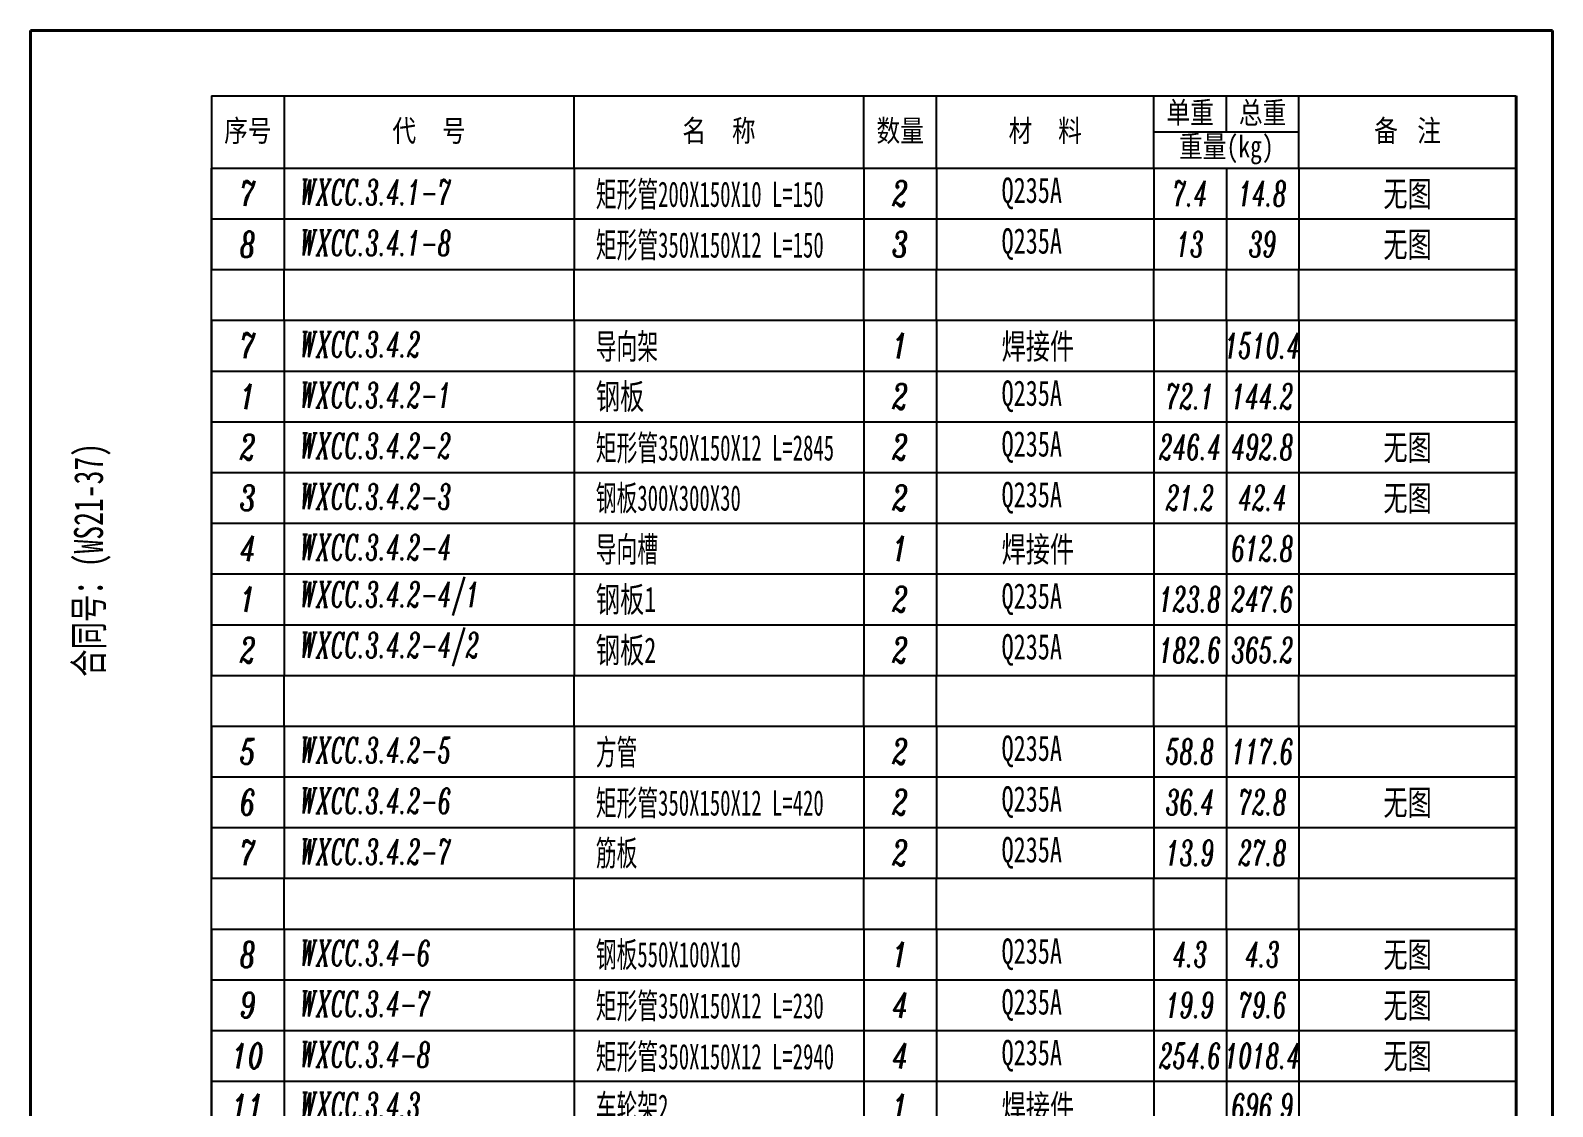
# Model space of a CAD drawing. Header units: millimetres. Extents: x 41246 to 234964, y -165638 to 36614.
# Drawn here: x 118780 to 124030, y -114409 to -110696 of the extents above; entities that cross this region are included whole.
import ezdxf
from ezdxf.enums import TextEntityAlignment as Align

# ---------------------------------------------------------------- set-up
doc = ezdxf.new("R2010")
doc.units = ezdxf.units.MM
doc.layers.add('标注层', color=3, linetype='Continuous')
doc.layers.add('细实线', color=4, linetype='Continuous')
doc.layers.add('粗实线', color=7, linetype='Continuous', lineweight=40)
doc.styles.get("Standard").update_dxf_attribs({"font": '', "width": 0.8})
doc.styles.add('文字', font='', dxfattribs={"width": 0.7})
doc.styles.add('标注', font='italic.shx', dxfattribs={"width": 0.7, "bigfont": 'AllInOneBig.shx'})
doc.styles.get('Standard').set_extended_font_data('SimSun')
doc.styles.get('文字').set_extended_font_data('SimSun')

# ---------------------------------------------------------------- blocks, each defined once
blk = doc.blocks.new('明细表')
for p, q in [((0, 7), (180, 7)), ((0, 0), (0, 7)), ((10, 0), (10, 7)), ((50, 0), (50, 7)), ((90, 0), (90, 7)), ((100, 0), (100, 7)), ((130, 0), (130, 7)), ((140, 0), (140, 7)), ((150, 0), (150, 7)), ((180, 0), (180, 7)), ((0, 0), (180, 0))]:
    blk.add_line(p, q)
at = {"width": 0.7, "flags": 8}
for tag, style, p in [('1', '标注', (5, 3.5)), ('4', '标注', (95, 3.5)), ('6', '标注', (135, 3.5)), ('7', '标注', (145, 3.5)), ('8', '文字', (165, 3.5))]:
    blk.add_attdef(tag, text='', height=3.5, dxfattribs=dict(at, style=style)).set_placement(p, align=Align.MIDDLE_CENTER)
at = {"color": 141, "flags": 8}
for tag, style, width, p in [('2', '标注', 0.6, (13, 3.5)), ('3', '文字', 0.7, (53, 3.5)), ('5', '标注', 0.7, (103, 3.5))]:
    blk.add_attdef(tag, text='', height=3.5, dxfattribs=dict(at, style=style, width=width)).set_placement(p, align=Align.MIDDLE_LEFT)
blk = doc.blocks.new('明细表头')
for p, q in [((0, 10), (180, 10)), ((0, 10), (0, 0)), ((10, 10), (10, 0)), ((50, 0), (50, 10)), ((90, 0), (90, 10)), ((100, 0), (100, 10)), ((130, 0), (130, 10)), ((140, 5), (140, 10)), ((150, 0), (150, 10)), ((180, 10), (180, 0)), ((130, 5), (150, 5)), ((0, 0), (180, 0))]:
    blk.add_line(p, q)
at = {"char_height": 3, "attachment_point": 5}
for s, insert in [('{\\f\uffbfﾬￌﾣﾤ_GB2312|b0|i0|c134|p49;单重}', (135, 7.5)), ('{\\f\uffbfﾬￌﾣﾤ_GB2312|b0|i0|c134|p49;总重}', (145, 7.5)), ('{\\f\uffbfﾬￌﾣﾤ_GB2312|b0|i0|c134|p49;序号}', (5, 5)), ('{\\f\uffbfﾬￌﾣﾤ_GB2312|b0|i0|c134|p49;代    号}', (30, 5)), ('{\\f\uffbfﾬￌﾣﾤ_GB2312|b0|i0|c134|p49;名    称}', (70, 5)), ('{\\f\uffbfﾬￌﾣﾤ_GB2312|b0|i0|c134|p49;数量}', (95, 5)), ('{\\f\uffbfﾬￌﾣﾤ_GB2312|b0|i0|c134|p49;材    料}', (115, 5)), ('{\\f\uffbfﾬￌﾣﾤ_GB2312|b0|i0|c134|p49;备   注}', (165, 5)), ('{\\f\uffbfﾬￌﾣﾤ_GB2312|b0|i0|c134|p49;重量}(kg)', (140, 2.5))]:
    blk.add_mtext(s, dxfattribs=dict(at, insert=insert))

msp = doc.modelspace()

# ---------------------------------------------------------------- linework, layer by layer
at = {"layer": '标注层'}
msp.add_line((119405.4, -116596.2), (119405.4, -111171.2), dxfattribs=at)
at = {"layer": '粗实线'}
for p, q in [((124030.4, -110696.2), (118780.4, -110696.2)), ((118780.4, -110696.2), (118780.4, -118121.2)), ((124030.4, -110696.2), (124030.4, -118121.2)), ((124030.4, -110696.2), (124030.4, -118121.2)), ((124030.4, -110696.2), (124030.4, -118121.2)), ((123905.4, -110921.2), (123905.4, -117996.2))]:
    msp.add_line(p, q, dxfattribs=at)

# ---------------------------------------------------------------- block references
at = {"layer": '标注层', "xscale": 25, "yscale": 25, "zscale": 25}
msp.add_blockref('明细表头', (119405.4, -111171.2), dxfattribs=at)
at = {"layer": '细实线'}
ref = msp.add_blockref('明细表', (119405.4, -111171.2), dxfattribs=dict(at, xscale=-25, yscale=25, zscale=25, rotation=180))
ref.add_attrib('1', '7', dxfattribs={"layer": '0', "height": 87.5, "style": '标注', "width": 0.7, "flags": 8}).set_placement((119530.4, -111258.7), align=Align.MIDDLE_CENTER)
ref.add_attrib('2', 'WXCC.3.4.1-7', dxfattribs={"layer": '0', "color": 141, "height": 87.5, "style": '标注', "width": 0.6, "flags": 8}).set_placement((119708.6, -111254.4), align=Align.MIDDLE_LEFT)
ref.add_attrib('3', '矩形管200X150X10 L=150', dxfattribs={"layer": '0', "color": 141, "height": 87.5, "style": '文字', "width": 0.6, "flags": 8}).set_placement((120730.4, -111261.1), align=Align.MIDDLE_LEFT)
ref.add_attrib('4', '2', dxfattribs={"layer": '0', "height": 87.5, "style": '标注', "width": 0.7, "flags": 8}).set_placement((121780.4, -111258.7), align=Align.MIDDLE_CENTER)
ref.add_attrib('5', 'Q235A', dxfattribs={"layer": '0', "color": 141, "height": 87.5, "style": '文字', "width": 0.7, "flags": 8}).set_placement((122130, -111247.5), align=Align.MIDDLE_LEFT)
ref.add_attrib('6', '7.4', dxfattribs={"layer": '0', "height": 87.5, "style": '标注', "width": 0.6, "flags": 8}).set_placement((122780.4, -111258.7), align=Align.MIDDLE_CENTER)
ref.add_attrib('7', '14.8', dxfattribs={"layer": '0', "height": 87.5, "style": '标注', "width": 0.6, "flags": 8}).set_placement((123030.4, -111258.7), align=Align.MIDDLE_CENTER)
ref.add_attrib('8', '无图', dxfattribs={"layer": '0', "height": 87.5, "style": '文字', "width": 0.7, "flags": 8}).set_placement((123530.4, -111259.6), align=Align.MIDDLE_CENTER)
ref = msp.add_blockref('明细表', (119405.4, -111346.2), dxfattribs=dict(at, xscale=-25, yscale=25, zscale=25, rotation=180))
ref.add_attrib('1', '8', dxfattribs={"layer": '0', "height": 87.5, "style": '标注', "width": 0.7, "flags": 8}).set_placement((119530.4, -111433.7), align=Align.MIDDLE_CENTER)
ref.add_attrib('2', 'WXCC.3.4.1-8', dxfattribs={"layer": '0', "color": 141, "height": 87.5, "style": '标注', "width": 0.6, "flags": 8}).set_placement((119708.6, -111429.4), align=Align.MIDDLE_LEFT)
ref.add_attrib('3', '矩形管350X150X12 L=150', dxfattribs={"layer": '0', "color": 141, "height": 87.5, "style": '文字', "width": 0.6, "flags": 8}).set_placement((120730.4, -111436.1), align=Align.MIDDLE_LEFT)
ref.add_attrib('4', '3', dxfattribs={"layer": '0', "height": 87.5, "style": '标注', "width": 0.7, "flags": 8}).set_placement((121780.4, -111433.7), align=Align.MIDDLE_CENTER)
ref.add_attrib('5', 'Q235A', dxfattribs={"layer": '0', "color": 141, "height": 87.5, "style": '文字', "width": 0.7, "flags": 8}).set_placement((122130, -111422.5), align=Align.MIDDLE_LEFT)
ref.add_attrib('6', '13', dxfattribs={"layer": '0', "height": 87.5, "style": '标注', "width": 0.6, "flags": 8}).set_placement((122780.4, -111433.7), align=Align.MIDDLE_CENTER)
ref.add_attrib('7', '39', dxfattribs={"layer": '0', "height": 87.5, "style": '标注', "width": 0.6, "flags": 8}).set_placement((123030.4, -111433.7), align=Align.MIDDLE_CENTER)
ref.add_attrib('8', '无图', dxfattribs={"layer": '0', "height": 87.5, "style": '文字', "width": 0.7, "flags": 8}).set_placement((123530.4, -111434.6), align=Align.MIDDLE_CENTER)
at = {"layer": '细实线', "xscale": 25, "yscale": 25, "zscale": 25}
for p in [(119405.4, -111696.2), (119405.4, -111696.2), (119405.4, -113096.2), (119405.4, -113096.2), (119405.4, -113796.2), (119405.4, -113796.2)]:
    msp.add_blockref('明细表', p, dxfattribs=at)
at = {"layer": '细实线'}
ref = msp.add_blockref('明细表', (119405.4, -111696.2), dxfattribs=dict(at, xscale=-25, yscale=25, zscale=25, rotation=180))
ref.add_attrib('1', '7', dxfattribs={"layer": '0', "height": 87.5, "style": '标注', "width": 0.7, "flags": 8}).set_placement((119530.4, -111783.7), align=Align.MIDDLE_CENTER)
ref.add_attrib('2', 'WXCC.3.4.2', dxfattribs={"layer": '0', "color": 141, "height": 87.5, "style": '标注', "width": 0.6, "flags": 8}).set_placement((119708.6, -111779.4), align=Align.MIDDLE_LEFT)
ref.add_attrib('3', '导向架', dxfattribs={"layer": '0', "color": 141, "height": 87.5, "style": '文字', "width": 0.6, "flags": 8}).set_placement((120730.4, -111786.1), align=Align.MIDDLE_LEFT)
ref.add_attrib('4', '1', dxfattribs={"layer": '0', "height": 87.5, "style": '标注', "width": 0.7, "flags": 8}).set_placement((121780.4, -111783.7), align=Align.MIDDLE_CENTER)
ref.add_attrib('5', '焊接件', dxfattribs={"layer": '0', "color": 141, "height": 87.5, "style": '文字', "width": 0.7, "flags": 8}).set_placement((122130, -111786.1), align=Align.MIDDLE_LEFT)
ref.add_attrib('7', '1510.4', dxfattribs={"layer": '0', "height": 87.5, "style": '标注', "width": 0.6, "flags": 8}).set_placement((123030.4, -111783.7), align=Align.MIDDLE_CENTER)
ref = msp.add_blockref('明细表', (119405.4, -111871.2), dxfattribs=dict(at, xscale=-25, yscale=25, zscale=25, rotation=180))
ref.add_attrib('1', '1', dxfattribs={"layer": '0', "height": 87.5, "style": '标注', "width": 0.7, "flags": 8}).set_placement((119530.4, -111958.7), align=Align.MIDDLE_CENTER)
ref.add_attrib('2', 'WXCC.3.4.2-1', dxfattribs={"layer": '0', "color": 141, "height": 87.5, "style": '标注', "width": 0.6, "flags": 8}).set_placement((119708.6, -111954.4), align=Align.MIDDLE_LEFT)
ref.add_attrib('3', '钢板', dxfattribs={"layer": '0', "color": 141, "height": 87.5, "style": '文字', "width": 0.7, "flags": 8}).set_placement((120730.4, -111959.1), align=Align.MIDDLE_LEFT)
ref.add_attrib('4', '2', dxfattribs={"layer": '0', "height": 87.5, "style": '标注', "width": 0.7, "flags": 8}).set_placement((121780.4, -111958.7), align=Align.MIDDLE_CENTER)
ref.add_attrib('5', 'Q235A', dxfattribs={"layer": '0', "color": 141, "height": 87.5, "style": '文字', "width": 0.7, "flags": 8}).set_placement((122130, -111947.5), align=Align.MIDDLE_LEFT)
ref.add_attrib('6', '72.1', dxfattribs={"layer": '0', "height": 87.5, "style": '标注', "width": 0.6, "flags": 8}).set_placement((122780.4, -111958.7), align=Align.MIDDLE_CENTER)
ref.add_attrib('7', '144.2', dxfattribs={"layer": '0', "height": 87.5, "style": '标注', "width": 0.6, "flags": 8}).set_placement((123030.4, -111958.7), align=Align.MIDDLE_CENTER)
ref = msp.add_blockref('明细表', (119405.4, -112046.2), dxfattribs=dict(at, xscale=-25, yscale=25, zscale=25, rotation=180))
ref.add_attrib('1', '2', dxfattribs={"layer": '0', "height": 87.5, "style": '标注', "width": 0.7, "flags": 8}).set_placement((119530.4, -112133.7), align=Align.MIDDLE_CENTER)
ref.add_attrib('2', 'WXCC.3.4.2-2', dxfattribs={"layer": '0', "color": 141, "height": 87.5, "style": '标注', "width": 0.6, "flags": 8}).set_placement((119708.6, -112129.4), align=Align.MIDDLE_LEFT)
ref.add_attrib('3', '矩形管350X150X12 L=2845', dxfattribs={"layer": '0', "color": 141, "height": 87.5, "style": '文字', "width": 0.6, "flags": 8}).set_placement((120730.4, -112136.1), align=Align.MIDDLE_LEFT)
ref.add_attrib('4', '2', dxfattribs={"layer": '0', "height": 87.5, "style": '标注', "width": 0.7, "flags": 8}).set_placement((121780.4, -112133.7), align=Align.MIDDLE_CENTER)
ref.add_attrib('5', 'Q235A', dxfattribs={"layer": '0', "color": 141, "height": 87.5, "style": '文字', "width": 0.7, "flags": 8}).set_placement((122130, -112122.5), align=Align.MIDDLE_LEFT)
ref.add_attrib('6', '246.4', dxfattribs={"layer": '0', "height": 87.5, "style": '标注', "width": 0.6, "flags": 8}).set_placement((122780.4, -112133.7), align=Align.MIDDLE_CENTER)
ref.add_attrib('7', '492.8', dxfattribs={"layer": '0', "height": 87.5, "style": '标注', "width": 0.6, "flags": 8}).set_placement((123030.4, -112133.7), align=Align.MIDDLE_CENTER)
ref.add_attrib('8', '无图', dxfattribs={"layer": '0', "height": 87.5, "style": '文字', "width": 0.7, "flags": 8}).set_placement((123530.4, -112134.6), align=Align.MIDDLE_CENTER)
ref = msp.add_blockref('明细表', (119405.4, -112221.2), dxfattribs=dict(at, xscale=-25, yscale=25, zscale=25, rotation=180))
ref.add_attrib('1', '3', dxfattribs={"layer": '0', "height": 87.5, "style": '标注', "width": 0.7, "flags": 8}).set_placement((119530.4, -112308.7), align=Align.MIDDLE_CENTER)
ref.add_attrib('2', 'WXCC.3.4.2-3', dxfattribs={"layer": '0', "color": 141, "height": 87.5, "style": '标注', "width": 0.6, "flags": 8}).set_placement((119708.6, -112304.4), align=Align.MIDDLE_LEFT)
ref.add_attrib('3', '钢板300X300X30', dxfattribs={"layer": '0', "color": 141, "height": 87.5, "style": '文字', "width": 0.6, "flags": 8}).set_placement((120730.4, -112309.1), align=Align.MIDDLE_LEFT)
ref.add_attrib('4', '2', dxfattribs={"layer": '0', "height": 87.5, "style": '标注', "width": 0.7, "flags": 8}).set_placement((121780.4, -112308.7), align=Align.MIDDLE_CENTER)
ref.add_attrib('5', 'Q235A', dxfattribs={"layer": '0', "color": 141, "height": 87.5, "style": '文字', "width": 0.7, "flags": 8}).set_placement((122130, -112297.5), align=Align.MIDDLE_LEFT)
ref.add_attrib('6', '21.2', dxfattribs={"layer": '0', "height": 87.5, "style": '标注', "width": 0.6, "flags": 8}).set_placement((122780.4, -112308.7), align=Align.MIDDLE_CENTER)
ref.add_attrib('7', '42.4', dxfattribs={"layer": '0', "height": 87.5, "style": '标注', "width": 0.6, "flags": 8}).set_placement((123030.4, -112308.7), align=Align.MIDDLE_CENTER)
ref.add_attrib('8', '无图', dxfattribs={"layer": '0', "height": 87.5, "style": '文字', "width": 0.7, "flags": 8}).set_placement((123530.4, -112309.6), align=Align.MIDDLE_CENTER)
ref = msp.add_blockref('明细表', (119405.4, -112396.2), dxfattribs=dict(at, xscale=-25, yscale=25, zscale=25, rotation=180))
ref.add_attrib('1', '4', dxfattribs={"layer": '0', "height": 87.5, "style": '标注', "width": 0.7, "flags": 8}).set_placement((119530.4, -112483.7), align=Align.MIDDLE_CENTER)
ref.add_attrib('2', 'WXCC.3.4.2-4', dxfattribs={"layer": '0', "color": 141, "height": 87.5, "style": '标注', "width": 0.6, "flags": 8}).set_placement((119708.6, -112479.4), align=Align.MIDDLE_LEFT)
ref.add_attrib('3', '导向槽', dxfattribs={"layer": '0', "color": 141, "height": 87.5, "style": '文字', "width": 0.6, "flags": 8}).set_placement((120730.4, -112486.1), align=Align.MIDDLE_LEFT)
ref.add_attrib('4', '1', dxfattribs={"layer": '0', "height": 87.5, "style": '标注', "width": 0.7, "flags": 8}).set_placement((121780.4, -112483.7), align=Align.MIDDLE_CENTER)
ref.add_attrib('5', '焊接件', dxfattribs={"layer": '0', "color": 141, "height": 87.5, "style": '文字', "width": 0.7, "flags": 8}).set_placement((122130, -112486.1), align=Align.MIDDLE_LEFT)
ref.add_attrib('7', '612.8', dxfattribs={"layer": '0', "height": 87.5, "style": '标注', "width": 0.6, "flags": 8}).set_placement((123030.4, -112483.7), align=Align.MIDDLE_CENTER)
ref = msp.add_blockref('明细表', (119405.4, -112571.2), dxfattribs=dict(at, xscale=-25, yscale=25, zscale=25, rotation=180))
ref.add_attrib('1', '1', dxfattribs={"layer": '0', "height": 87.5, "style": '标注', "width": 0.7, "flags": 8}).set_placement((119530.4, -112658.7), align=Align.MIDDLE_CENTER)
ref.add_attrib('2', 'WXCC.3.4.2-4/1', dxfattribs={"layer": '0', "color": 141, "height": 87.5, "style": '标注', "width": 0.6, "flags": 8}).set_placement((119708.6, -112641.9), align=Align.MIDDLE_LEFT)
ref.add_attrib('3', '钢板1', dxfattribs={"layer": '0', "color": 141, "height": 87.5, "style": '文字', "width": 0.7, "flags": 8}).set_placement((120730.4, -112659.1), align=Align.MIDDLE_LEFT)
ref.add_attrib('4', '2', dxfattribs={"layer": '0', "height": 87.5, "style": '标注', "width": 0.7, "flags": 8}).set_placement((121780.4, -112658.7), align=Align.MIDDLE_CENTER)
ref.add_attrib('5', 'Q235A', dxfattribs={"layer": '0', "color": 141, "height": 87.5, "style": '文字', "width": 0.7, "flags": 8}).set_placement((122130, -112647.5), align=Align.MIDDLE_LEFT)
ref.add_attrib('6', '123.8', dxfattribs={"layer": '0', "height": 87.5, "style": '标注', "width": 0.6, "flags": 8}).set_placement((122780.4, -112658.7), align=Align.MIDDLE_CENTER)
ref.add_attrib('7', '247.6', dxfattribs={"layer": '0', "height": 87.5, "style": '标注', "width": 0.6, "flags": 8}).set_placement((123030.4, -112658.7), align=Align.MIDDLE_CENTER)
ref = msp.add_blockref('明细表', (119405.4, -112746.2), dxfattribs=dict(at, xscale=-25, yscale=25, zscale=25, rotation=180))
ref.add_attrib('1', '2', dxfattribs={"layer": '0', "height": 87.5, "style": '标注', "width": 0.7, "flags": 8}).set_placement((119530.4, -112833.7), align=Align.MIDDLE_CENTER)
ref.add_attrib('2', 'WXCC.3.4.2-4/2', dxfattribs={"layer": '0', "color": 141, "height": 87.5, "style": '标注', "width": 0.6, "flags": 8}).set_placement((119708.6, -112816.9), align=Align.MIDDLE_LEFT)
ref.add_attrib('3', '钢板2', dxfattribs={"layer": '0', "color": 141, "height": 87.5, "style": '文字', "width": 0.7, "flags": 8}).set_placement((120730.4, -112834.1), align=Align.MIDDLE_LEFT)
ref.add_attrib('4', '2', dxfattribs={"layer": '0', "height": 87.5, "style": '标注', "width": 0.7, "flags": 8}).set_placement((121780.4, -112833.7), align=Align.MIDDLE_CENTER)
ref.add_attrib('5', 'Q235A', dxfattribs={"layer": '0', "color": 141, "height": 87.5, "style": '文字', "width": 0.7, "flags": 8}).set_placement((122130, -112822.5), align=Align.MIDDLE_LEFT)
ref.add_attrib('6', '182.6', dxfattribs={"layer": '0', "height": 87.5, "style": '标注', "width": 0.6, "flags": 8}).set_placement((122780.4, -112833.7), align=Align.MIDDLE_CENTER)
ref.add_attrib('7', '365.2', dxfattribs={"layer": '0', "height": 87.5, "style": '标注', "width": 0.6, "flags": 8}).set_placement((123030.4, -112833.7), align=Align.MIDDLE_CENTER)
ref = msp.add_blockref('明细表', (119405.4, -113096.2), dxfattribs=dict(at, xscale=-25, yscale=25, zscale=25, rotation=180))
ref.add_attrib('1', '5', dxfattribs={"layer": '0', "height": 87.5, "style": '标注', "width": 0.7, "flags": 8}).set_placement((119530.4, -113183.7), align=Align.MIDDLE_CENTER)
ref.add_attrib('2', 'WXCC.3.4.2-5', dxfattribs={"layer": '0', "color": 141, "height": 87.5, "style": '标注', "width": 0.6, "flags": 8}).set_placement((119708.6, -113179.4), align=Align.MIDDLE_LEFT)
ref.add_attrib('3', '方管', dxfattribs={"layer": '0', "color": 141, "height": 87.5, "style": '文字', "width": 0.6, "flags": 8}).set_placement((120730.4, -113186.1), align=Align.MIDDLE_LEFT)
ref.add_attrib('4', '2', dxfattribs={"layer": '0', "height": 87.5, "style": '标注', "width": 0.7, "flags": 8}).set_placement((121780.4, -113183.7), align=Align.MIDDLE_CENTER)
ref.add_attrib('5', 'Q235A', dxfattribs={"layer": '0', "color": 141, "height": 87.5, "style": '文字', "width": 0.7, "flags": 8}).set_placement((122130, -113172.5), align=Align.MIDDLE_LEFT)
ref.add_attrib('6', '58.8', dxfattribs={"layer": '0', "height": 87.5, "style": '标注', "width": 0.6, "flags": 8}).set_placement((122780.4, -113183.7), align=Align.MIDDLE_CENTER)
ref.add_attrib('7', '117.6', dxfattribs={"layer": '0', "height": 87.5, "style": '标注', "width": 0.6, "flags": 8}).set_placement((123030.4, -113183.7), align=Align.MIDDLE_CENTER)
ref = msp.add_blockref('明细表', (119405.4, -113271.2), dxfattribs=dict(at, xscale=-25, yscale=25, zscale=25, rotation=180))
ref.add_attrib('1', '6', dxfattribs={"layer": '0', "height": 87.5, "style": '标注', "width": 0.7, "flags": 8}).set_placement((119530.4, -113358.7), align=Align.MIDDLE_CENTER)
ref.add_attrib('2', 'WXCC.3.4.2-6', dxfattribs={"layer": '0', "color": 141, "height": 87.5, "style": '标注', "width": 0.6, "flags": 8}).set_placement((119708.6, -113354.4), align=Align.MIDDLE_LEFT)
ref.add_attrib('3', '矩形管350X150X12 L=420', dxfattribs={"layer": '0', "color": 141, "height": 87.5, "style": '文字', "width": 0.6, "flags": 8}).set_placement((120730.4, -113361.1), align=Align.MIDDLE_LEFT)
ref.add_attrib('4', '2', dxfattribs={"layer": '0', "height": 87.5, "style": '标注', "width": 0.7, "flags": 8}).set_placement((121780.4, -113358.7), align=Align.MIDDLE_CENTER)
ref.add_attrib('5', 'Q235A', dxfattribs={"layer": '0', "color": 141, "height": 87.5, "style": '文字', "width": 0.7, "flags": 8}).set_placement((122130, -113347.5), align=Align.MIDDLE_LEFT)
ref.add_attrib('6', '36.4', dxfattribs={"layer": '0', "height": 87.5, "style": '标注', "width": 0.6, "flags": 8}).set_placement((122780.4, -113358.7), align=Align.MIDDLE_CENTER)
ref.add_attrib('7', '72.8', dxfattribs={"layer": '0', "height": 87.5, "style": '标注', "width": 0.6, "flags": 8}).set_placement((123030.4, -113358.7), align=Align.MIDDLE_CENTER)
ref.add_attrib('8', '无图', dxfattribs={"layer": '0', "height": 87.5, "style": '文字', "width": 0.7, "flags": 8}).set_placement((123530.4, -113359.6), align=Align.MIDDLE_CENTER)
ref = msp.add_blockref('明细表', (119405.4, -113446.2), dxfattribs=dict(at, xscale=-25, yscale=25, zscale=25, rotation=180))
ref.add_attrib('1', '7', dxfattribs={"layer": '0', "height": 87.5, "style": '标注', "width": 0.7, "flags": 8}).set_placement((119530.4, -113533.7), align=Align.MIDDLE_CENTER)
ref.add_attrib('2', 'WXCC.3.4.2-7', dxfattribs={"layer": '0', "color": 141, "height": 87.5, "style": '标注', "width": 0.6, "flags": 8}).set_placement((119708.6, -113529.4), align=Align.MIDDLE_LEFT)
ref.add_attrib('3', '筋板', dxfattribs={"layer": '0', "color": 141, "height": 87.5, "style": '文字', "width": 0.6, "flags": 8}).set_placement((120730.4, -113534.1), align=Align.MIDDLE_LEFT)
ref.add_attrib('4', '2', dxfattribs={"layer": '0', "height": 87.5, "style": '标注', "width": 0.7, "flags": 8}).set_placement((121780.4, -113533.7), align=Align.MIDDLE_CENTER)
ref.add_attrib('5', 'Q235A', dxfattribs={"layer": '0', "color": 141, "height": 87.5, "style": '文字', "width": 0.7, "flags": 8}).set_placement((122130, -113522.5), align=Align.MIDDLE_LEFT)
ref.add_attrib('6', '13.9', dxfattribs={"layer": '0', "height": 87.5, "style": '标注', "width": 0.6, "flags": 8}).set_placement((122780.4, -113533.7), align=Align.MIDDLE_CENTER)
ref.add_attrib('7', '27.8', dxfattribs={"layer": '0', "height": 87.5, "style": '标注', "width": 0.6, "flags": 8}).set_placement((123030.4, -113533.7), align=Align.MIDDLE_CENTER)
ref = msp.add_blockref('明细表', (119405.4, -113796.2), dxfattribs=dict(at, xscale=-25, yscale=25, zscale=25, rotation=180))
ref.add_attrib('1', '8', dxfattribs={"layer": '0', "height": 87.5, "style": '标注', "width": 0.7, "flags": 8}).set_placement((119530.4, -113883.7), align=Align.MIDDLE_CENTER)
ref.add_attrib('2', 'WXCC.3.4-6', dxfattribs={"layer": '0', "color": 141, "height": 87.5, "style": '标注', "width": 0.6, "flags": 8}).set_placement((119708.6, -113879.4), align=Align.MIDDLE_LEFT)
ref.add_attrib('3', '钢板550X100X10', dxfattribs={"layer": '0', "color": 141, "height": 87.5, "style": '文字', "width": 0.6, "flags": 8}).set_placement((120730.4, -113884.1), align=Align.MIDDLE_LEFT)
ref.add_attrib('4', '1', dxfattribs={"layer": '0', "height": 87.5, "style": '标注', "width": 0.7, "flags": 8}).set_placement((121780.4, -113883.7), align=Align.MIDDLE_CENTER)
ref.add_attrib('5', 'Q235A', dxfattribs={"layer": '0', "color": 141, "height": 87.5, "style": '文字', "width": 0.7, "flags": 8}).set_placement((122130, -113872.5), align=Align.MIDDLE_LEFT)
ref.add_attrib('6', '4.3', dxfattribs={"layer": '0', "height": 87.5, "style": '标注', "width": 0.6, "flags": 8}).set_placement((122780.4, -113883.7), align=Align.MIDDLE_CENTER)
ref.add_attrib('7', '4.3', dxfattribs={"layer": '0', "height": 87.5, "style": '标注', "width": 0.6, "flags": 8}).set_placement((123030.4, -113883.7), align=Align.MIDDLE_CENTER)
ref.add_attrib('8', '无图', dxfattribs={"layer": '0', "height": 87.5, "style": '文字', "width": 0.7, "flags": 8}).set_placement((123530.4, -113884.6), align=Align.MIDDLE_CENTER)
ref = msp.add_blockref('明细表', (119405.4, -113971.2), dxfattribs=dict(at, xscale=-25, yscale=25, zscale=25, rotation=180))
ref.add_attrib('1', '9', dxfattribs={"layer": '0', "height": 87.5, "style": '标注', "width": 0.7, "flags": 8}).set_placement((119530.4, -114058.7), align=Align.MIDDLE_CENTER)
ref.add_attrib('2', 'WXCC.3.4-7', dxfattribs={"layer": '0', "color": 141, "height": 87.5, "style": '标注', "width": 0.6, "flags": 8}).set_placement((119708.6, -114054.4), align=Align.MIDDLE_LEFT)
ref.add_attrib('3', '矩形管350X150X12 L=230', dxfattribs={"layer": '0', "color": 141, "height": 87.5, "style": '文字', "width": 0.6, "flags": 8}).set_placement((120730.4, -114061.1), align=Align.MIDDLE_LEFT)
ref.add_attrib('4', '4', dxfattribs={"layer": '0', "height": 87.5, "style": '标注', "width": 0.7, "flags": 8}).set_placement((121780.4, -114058.7), align=Align.MIDDLE_CENTER)
ref.add_attrib('5', 'Q235A', dxfattribs={"layer": '0', "color": 141, "height": 87.5, "style": '文字', "width": 0.7, "flags": 8}).set_placement((122130, -114047.5), align=Align.MIDDLE_LEFT)
ref.add_attrib('6', '19.9', dxfattribs={"layer": '0', "height": 87.5, "style": '标注', "width": 0.6, "flags": 8}).set_placement((122780.4, -114058.7), align=Align.MIDDLE_CENTER)
ref.add_attrib('7', '79.6', dxfattribs={"layer": '0', "height": 87.5, "style": '标注', "width": 0.6, "flags": 8}).set_placement((123030.4, -114058.7), align=Align.MIDDLE_CENTER)
ref.add_attrib('8', '无图', dxfattribs={"layer": '0', "height": 87.5, "style": '文字', "width": 0.7, "flags": 8}).set_placement((123530.4, -114059.6), align=Align.MIDDLE_CENTER)
ref = msp.add_blockref('明细表', (119405.4, -114146.2), dxfattribs=dict(at, xscale=-25, yscale=25, zscale=25, rotation=180))
ref.add_attrib('1', '10', dxfattribs={"layer": '0', "height": 87.5, "style": '标注', "width": 0.7, "flags": 8}).set_placement((119530.4, -114233.7), align=Align.MIDDLE_CENTER)
ref.add_attrib('2', 'WXCC.3.4-8', dxfattribs={"layer": '0', "color": 141, "height": 87.5, "style": '标注', "width": 0.6, "flags": 8}).set_placement((119708.6, -114229.4), align=Align.MIDDLE_LEFT)
ref.add_attrib('3', '矩形管350X150X12 L=2940', dxfattribs={"layer": '0', "color": 141, "height": 87.5, "style": '文字', "width": 0.6, "flags": 8}).set_placement((120730.4, -114236.1), align=Align.MIDDLE_LEFT)
ref.add_attrib('4', '4', dxfattribs={"layer": '0', "height": 87.5, "style": '标注', "width": 0.7, "flags": 8}).set_placement((121780.4, -114233.7), align=Align.MIDDLE_CENTER)
ref.add_attrib('5', 'Q235A', dxfattribs={"layer": '0', "color": 141, "height": 87.5, "style": '文字', "width": 0.7, "flags": 8}).set_placement((122130, -114222.5), align=Align.MIDDLE_LEFT)
ref.add_attrib('6', '254.6', dxfattribs={"layer": '0', "height": 87.5, "style": '标注', "width": 0.6, "flags": 8}).set_placement((122780.4, -114233.7), align=Align.MIDDLE_CENTER)
ref.add_attrib('7', '1018.4', dxfattribs={"layer": '0', "height": 87.5, "style": '标注', "width": 0.6, "flags": 8}).set_placement((123030.4, -114233.7), align=Align.MIDDLE_CENTER)
ref.add_attrib('8', '无图', dxfattribs={"layer": '0', "height": 87.5, "style": '文字', "width": 0.7, "flags": 8}).set_placement((123530.4, -114234.6), align=Align.MIDDLE_CENTER)
ref = msp.add_blockref('明细表', (119405.4, -114321.2), dxfattribs=dict(at, xscale=-25, yscale=25, zscale=25, rotation=180))
ref.add_attrib('1', '11', dxfattribs={"layer": '0', "height": 87.5, "style": '标注', "width": 0.7, "flags": 8}).set_placement((119530.4, -114408.7), align=Align.MIDDLE_CENTER)
ref.add_attrib('2', 'WXCC.3.4.3', dxfattribs={"layer": '0', "color": 141, "height": 87.5, "style": '标注', "width": 0.6, "flags": 8}).set_placement((119708.6, -114404.4), align=Align.MIDDLE_LEFT)
ref.add_attrib('3', '车轮架2', dxfattribs={"layer": '0', "color": 141, "height": 87.5, "style": '文字', "width": 0.6, "flags": 8}).set_placement((120730.4, -114410.6), align=Align.MIDDLE_LEFT)
ref.add_attrib('4', '1', dxfattribs={"layer": '0', "height": 87.5, "style": '标注', "width": 0.7, "flags": 8}).set_placement((121780.4, -114408.7), align=Align.MIDDLE_CENTER)
ref.add_attrib('5', '焊接件', dxfattribs={"layer": '0', "color": 141, "height": 87.5, "style": '文字', "width": 0.7, "flags": 8}).set_placement((122130, -114411.1), align=Align.MIDDLE_LEFT)
ref.add_attrib('7', '696.9', dxfattribs={"layer": '0', "height": 87.5, "style": '标注', "width": 0.6, "flags": 8}).set_placement((123030.4, -114408.7), align=Align.MIDDLE_CENTER)

# ---------------------------------------------------------------- texts
at = {"layer": '标注层', "insert": (118917.7, -112926.2), "char_height": 113.013, "width": 1438.558, "attachment_point": 1, "rotation": 90, "style": '文字'}
msp.add_mtext('{\\H0.876x;合同号：\\H1.01x;(WS21-37)\\H0.9901x;\u3000}\u3000\u3000\u3000\u3000', dxfattribs=at)

doc.saveas('drawing.dxf')
